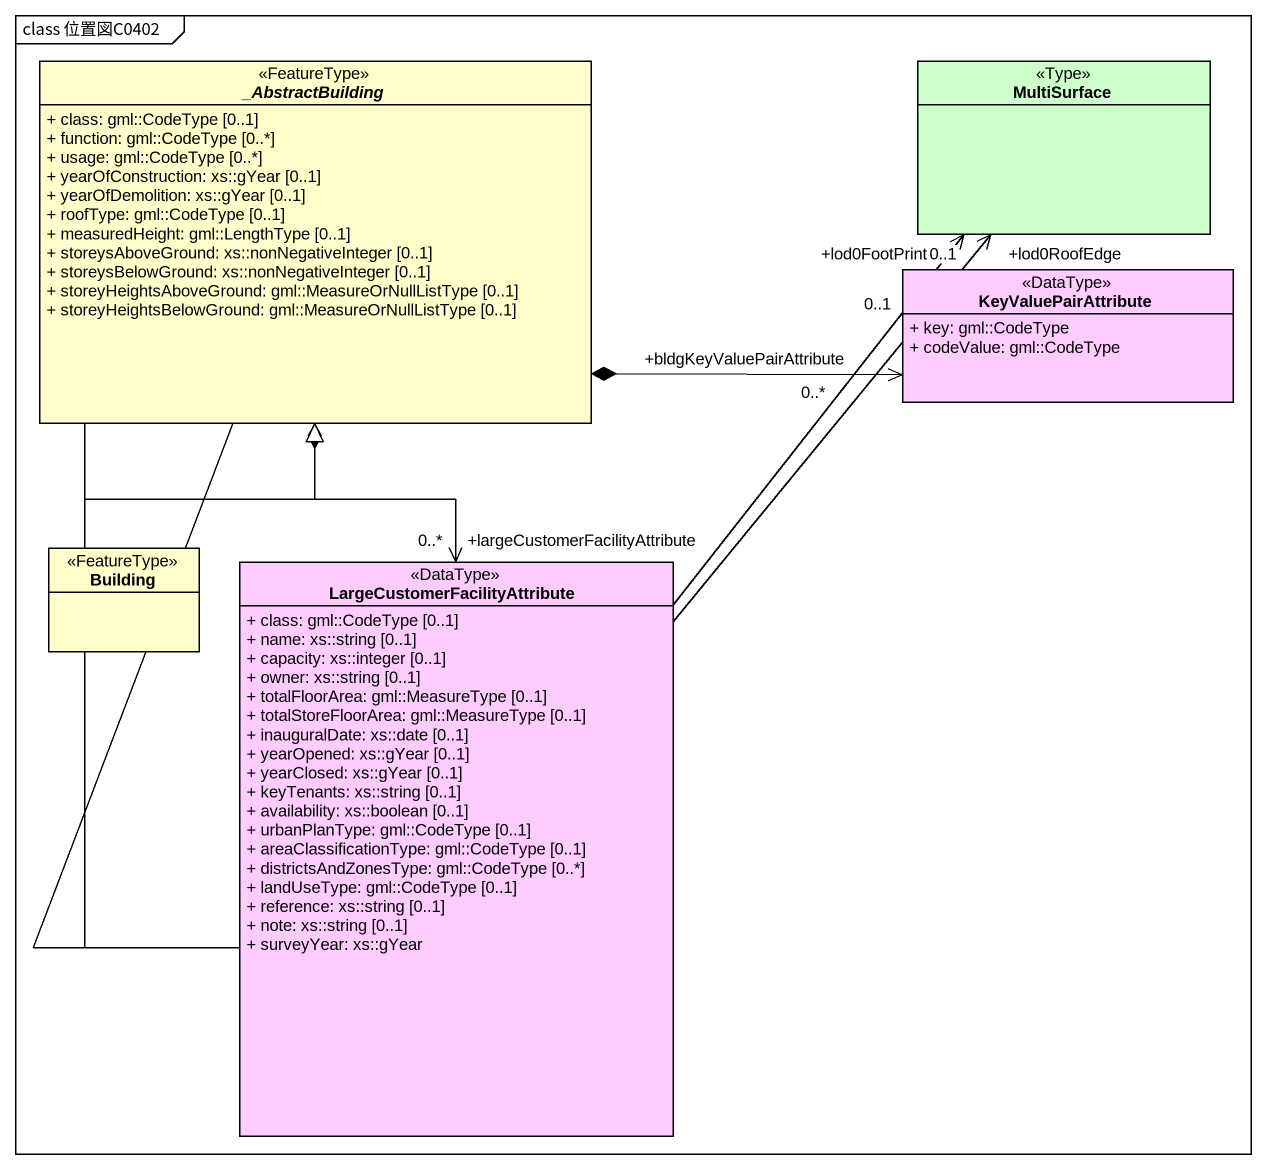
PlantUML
@startuml
mainframe class 位置図C0402
hide circle
hide empty members
skinparam classAttributeIconSize 0
abstract class "_AbstractBuilding" as AbstractBuilding <<FeatureType>> #FFFFCC {
  + class: gml::CodeType [0..1]
  + function: gml::CodeType [0..*]
  + usage: gml::CodeType [0..*]
  + yearOfConstruction: xs::gYear [0..1]
  + yearOfDemolition: xs::gYear [0..1]
  + roofType: gml::CodeType [0..1]
  + measuredHeight: gml::LengthType [0..1]
  + storeysAboveGround: xs::nonNegativeInteger [0..1]
  + storeysBelowGround: xs::nonNegativeInteger [0..1]
  + storeyHeightsAboveGround: gml::MeasureOrNullListType [0..1]
  + storeyHeightsBelowGround: gml::MeasureOrNullListType [0..1]
}
class MultiSurface <<Type>> #CCFFCC
class KeyValuePairAttribute <<DataType>> #FFCCFF {
  + key: gml::CodeType
  + codeValue: gml::CodeType
}
class Building <<FeatureType>> #FFFFCC
class "LargeCustomerFacilityAttribute" as LargeCustomerFacilityAttribu <<DataType>> #FFCCFF {
  + class: gml::CodeType [0..1]
  + name: xs::string [0..1]
  + capacity: xs::integer [0..1]
  + owner: xs::string [0..1]
  + totalFloorArea: gml::MeasureType [0..1]
  + totalStoreFloorArea: gml::MeasureType [0..1]
  + inauguralDate: xs::date [0..1]
  + yearOpened: xs::gYear [0..1]
  + yearClosed: xs::gYear [0..1]
  + keyTenants: xs::string [0..1]
  + availability: xs::boolean [0..1]
  + urbanPlanType: gml::CodeType [0..1]
  + areaClassificationType: gml::CodeType [0..1]
  + districtsAndZonesType: gml::CodeType [0..*]
  + landUseType: gml::CodeType [0..1]
  + reference: xs::string [0..1]
  + note: xs::string [0..1]
  + surveyYear: xs::gYear
}
MultiSurface "+lod0RoofEdge\n0..1" <-left- AbstractBuilding
MultiSurface "+lod0FootPrint\n0..1" <-left- AbstractBuilding
KeyValuePairAttribute "+bldgKeyValuePairAttribute\n0..*" <-left-* AbstractBuilding
Building -up-|> AbstractBuilding
LargeCustomerFacilityAttribu "+largeCustomerFacilityAttribute\n0..*" <-up-* AbstractBuilding
@enduml
